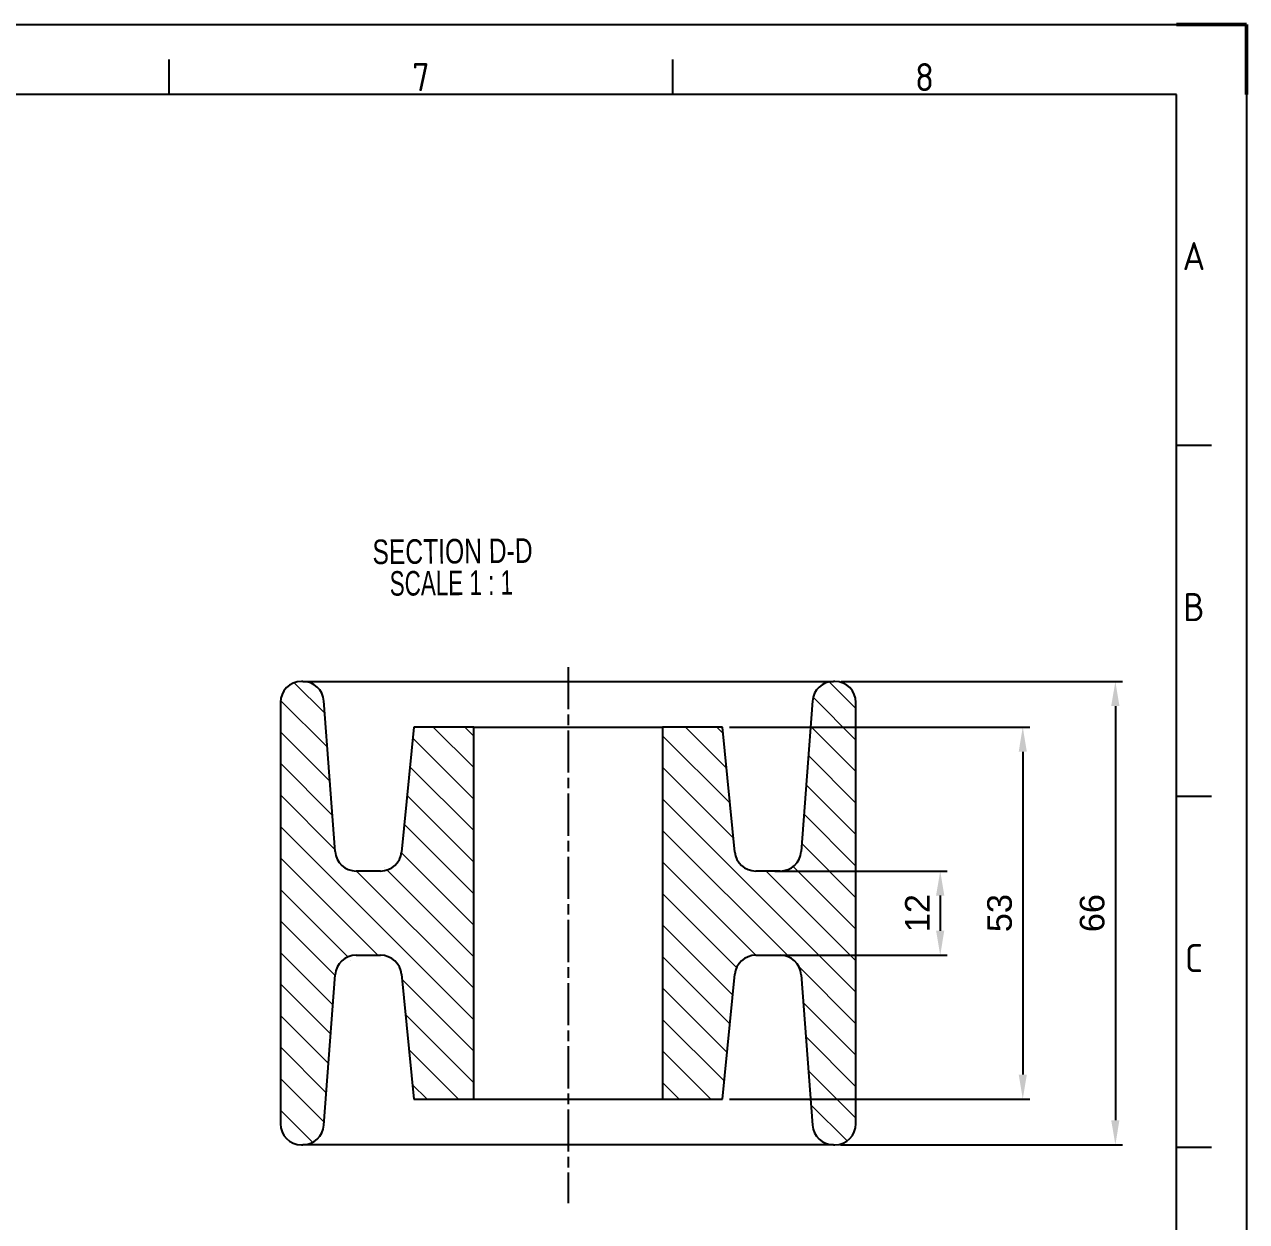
# Model space of a CAD drawing. Header units: millimetres. Extents: x 2729 to 3323, y 1345 to 1799.
# Drawn here: x 3149.1 to 3323.2, y 1628.1 to 1798.6 of the extents above; entities that cross this region are included whole.
import ezdxf
from ezdxf.enums import TextEntityAlignment as Align

# ---------------------------------------------------------------- set-up
doc = ezdxf.new("R2010")
doc.units = ezdxf.units.MM
doc.header["$LTSCALE"] = 0.5
doc.linetypes.add('AM_ISO08W050', pattern=[18, 12, -1.5, 3, -1.5])
for name, color, linetype, lineweight in [('AM_5', 3, 'Continuous', 25), ('AM_7', 4, 'AM_ISO08W050', 25), ('AM_BOR', 7, 'Continuous', 50)]:
    doc.layers.add(name, color=color, linetype=linetype, lineweight=lineweight)
doc.styles.add('ACISOTS', font='isocp.shx')
doc.styles.add('SLDTEXTSTYLE7', font='TXT', dxfattribs={"width": 0.75})
doc.styles.add('SLDTEXTSTYLE8', font='TXT', dxfattribs={"width": 0.681818})
doc.styles.get("Standard").update_dxf_attribs({"font": 'arial.ttf'})
doc.dimstyles.new('AM_ISO$0', dxfattribs={"dimtxt": 3.5, "dimasz": 3.5, "dimexe": 1, "dimexo": 1, "dimgap": 1.5, "dimtad": 1, "dimdsep": 46, "dimtxsty": 'Standard', "dimcen": 0, "dimclrd": 256, "dimclre": 256, "dimclrt": 2, "dimadec": 0, "dimazin": 2, "dimtp": 0.1, "dimtm": 0.1, "dimtfac": 0.71, "dimtdec": 3, "dimtmove": 0, "dimatfit": 3, "dimfxl": 1, "dimlwd": -1, "dimlwe": -1, "dimarcsym": 1})
pattern_1 = [(315, (2903.7242, 2159.2224), (2.245064, 2.245064), [])]

# ---------------------------------------------------------------- blocks, each defined once
blk = doc.blocks.new('ISO_A2')
for p, q in [((584, 410), (10, 410)), ((584, 10), (584, 410))]:
    blk.add_line(p, q)
at = {"layer": 'AM_BOR', "color": 1, "lineweight": 25}
for p, q in [((0, 420), (594, 420)), ((594, 420), (594, 0)), ((440.5, 410), (440.5, 415)), ((512.25, 410), (512.25, 415)), ((589, 360), (584, 360)), ((589, 310), (584, 310)), ((589, 260), (584, 260))]:
    blk.add_line(p, q, dxfattribs=at)
at = {"layer": 'AM_BOR'}
for p, q in [((594, 420), (584, 420)), ((594, 410), (594, 420))]:
    blk.add_line(p, q, dxfattribs=at)
at = {"layer": 'AM_BOR', "color": 1, "lineweight": 25, "style": 'ACISOTS'}
for s, p in [('7', (476.375, 412.5)), ('8', (548.125, 412.5)), ('A', (586.5, 387)), ('B', (586.5, 337)), ('C', (586.5, 287))]:
    blk.add_text(s, height=4, dxfattribs=at).set_placement(p, align=Align.MIDDLE)
blk = doc.blocks.new('SW_NOTE_8')
at = {"color": 0, "linetype": 'Continuous', "lineweight": 18, "char_height": 3.5, "attachment_point": 2}
for s, insert, style in [('SECTION D-D', (14.38, 4.51), 'SLDTEXTSTYLE7'), ('SCALE 1 : 1', (14.17, -0.01), 'SLDTEXTSTYLE8')]:
    blk.add_mtext(s, dxfattribs=dict(at, insert=insert, style=style))
blk = doc.blocks.new('*D65')
at = {"layer": 'AM_5', "linetype": 'ByBlock', "transparency": 16777216}
for p, q in [((3255.98, 1678), (3280.52, 1678)), ((3279.52, 1674.5), (3279.52, 1669.5)), ((3255.98, 1666), (3280.52, 1666))]:
    blk.add_line(p, q, dxfattribs=at)
at = {"layer": 'AM_5', "transparency": 16777216}
for points in [[(3278.93, 1674.5), (3280.1, 1674.5), (3279.52, 1678)], [(3278.93, 1669.5), (3280.1, 1669.5), (3279.52, 1666)]]:
    blk.add_solid(points, dxfattribs=at)
at = {"layer": 'Defpoints', "color": 0, "transparency": 16777216}
for p in [(3254.98, 1678), (3254.98, 1666), (3279.52, 1666)]:
    blk.add_point(p, dxfattribs=at)
at = {"layer": 'AM_5', "color": 2, "transparency": 16777216, "insert": (3276.26, 1672), "char_height": 3.5, "attachment_point": 5, "rotation": 90}
blk.add_mtext('12', dxfattribs=at)
blk = doc.blocks.new('*D66')
at = {"layer": 'AM_5', "linetype": 'ByBlock', "transparency": 16777216}
for p, q in [((3249.52, 1698.5), (3292.28, 1698.5)), ((3291.28, 1695), (3291.28, 1649)), ((3249.52, 1645.5), (3292.28, 1645.5))]:
    blk.add_line(p, q, dxfattribs=at)
at = {"layer": 'AM_5', "transparency": 16777216}
for points in [[(3290.7, 1695), (3291.86, 1695), (3291.28, 1698.5)], [(3290.7, 1649), (3291.86, 1649), (3291.28, 1645.5)]]:
    blk.add_solid(points, dxfattribs=at)
at = {"layer": 'Defpoints', "color": 0, "transparency": 16777216}
for p in [(3248.52, 1698.5), (3248.52, 1645.5), (3291.28, 1645.5)]:
    blk.add_point(p, dxfattribs=at)
at = {"layer": 'AM_5', "color": 2, "transparency": 16777216, "insert": (3287.99, 1672), "char_height": 3.5, "attachment_point": 5, "rotation": 90}
blk.add_mtext('53', dxfattribs=at)
blk = doc.blocks.new('*D67')
at = {"layer": 'AM_5', "linetype": 'ByBlock', "transparency": 16777216}
for p, q in [((3265.41, 1705), (3305.47, 1705)), ((3304.47, 1701.5), (3304.47, 1642.5)), ((3265.3, 1639), (3305.47, 1639))]:
    blk.add_line(p, q, dxfattribs=at)
at = {"layer": 'AM_5', "transparency": 16777216}
for points in [[(3303.88, 1701.5), (3305.05, 1701.5), (3304.47, 1705)], [(3303.88, 1642.5), (3305.05, 1642.5), (3304.47, 1639)]]:
    blk.add_solid(points, dxfattribs=at)
at = {"layer": 'Defpoints', "color": 0, "transparency": 16777216}
for p in [(3264.41, 1705), (3264.3, 1639), (3304.47, 1639)]:
    blk.add_point(p, dxfattribs=at)
at = {"layer": 'AM_5', "color": 2, "transparency": 16777216, "insert": (3301.18, 1672), "char_height": 3.5, "attachment_point": 5, "rotation": 90}
blk.add_mtext('66', dxfattribs=at)

msp = doc.modelspace()

# ---------------------------------------------------------------- hatches: boundary and pattern name
at = {"linetype": 'Continuous', "lineweight": 18}
h = msp.add_hatch(dxfattribs=at)
h.set_pattern_fill('ANSI31', angle=-90, style=0)
h.set_pattern_definition(pattern_1)
edge = h.paths.add_edge_path(flags=0)
edge.add_line((3202.781, 1663.287), (3204.516, 1645.496))
edge.add_line((3204.516, 1645.496), (3213.066, 1645.496))
edge.add_line((3213.066, 1645.496), (3213.066, 1698.496))
edge.add_line((3213.066, 1698.496), (3204.516, 1698.496))
edge.add_line((3204.516, 1698.496), (3202.781, 1680.705))
edge.add_arc((3199.795, 1680.996), 3, -90, -5.5722, ccw=False)
edge.add_line((3199.795, 1677.996), (3196.302, 1677.996))
edge.add_arc((3196.302, 1680.996), 3, 184.23639, 270, ccw=False)
edge.add_line((3193.311, 1680.774), (3191.722, 1702.218))
edge.add_arc((3188.73, 1701.996), 3, 4.23639, 90)
edge.add_line((3188.73, 1704.996), (3188.516, 1704.996))
edge.add_arc((3188.516, 1701.996), 3, 90, 180)
edge.add_line((3185.516, 1701.996), (3185.516, 1641.996))
edge.add_arc((3188.516, 1641.996), 3, 180, 270)
edge.add_line((3188.516, 1638.996), (3188.73, 1638.996))
edge.add_arc((3188.73, 1641.996), 3, -90, -4.23639)
edge.add_line((3191.722, 1641.774), (3193.311, 1663.218))
edge.add_arc((3196.302, 1662.996), 3, 90, 175.76361, ccw=False)
edge.add_line((3196.302, 1665.996), (3199.795, 1665.996))
edge.add_arc((3199.795, 1662.996), 3, 5.5722, 90, ccw=False)
h = msp.add_hatch(dxfattribs=at)
h.set_pattern_fill('ANSI31', angle=-90, style=0)
h.set_pattern_definition(pattern_1)
edge = h.paths.add_edge_path(flags=0)
edge.add_line((3239.966, 1698.496), (3239.966, 1645.496))
edge.add_line((3239.966, 1645.496), (3248.516, 1645.496))
edge.add_line((3248.516, 1645.496), (3250.252, 1663.287))
edge.add_arc((3253.238, 1662.996), 3, 90, 174.4278, ccw=False)
edge.add_line((3253.238, 1665.996), (3256.73, 1665.996))
edge.add_arc((3256.73, 1662.996), 3, 4.23639, 90, ccw=False)
edge.add_line((3259.722, 1663.218), (3261.311, 1641.774))
edge.add_arc((3264.302, 1641.996), 3, 184.23639, 270)
edge.add_line((3264.302, 1638.996), (3264.516, 1638.996))
edge.add_arc((3264.516, 1641.996), 3, -90, 0)
edge.add_line((3267.516, 1641.996), (3267.516, 1701.996))
edge.add_arc((3264.516, 1701.996), 3, 0, 90)
edge.add_line((3264.516, 1704.996), (3264.302, 1704.996))
edge.add_arc((3264.302, 1701.996), 3, 90, 175.76361)
edge.add_line((3261.311, 1702.218), (3259.722, 1680.774))
edge.add_arc((3256.73, 1680.996), 3, -90, -4.23639, ccw=False)
edge.add_line((3256.73, 1677.996), (3253.238, 1677.996))
edge.add_arc((3253.238, 1680.996), 3, 185.5722, 270, ccw=False)
edge.add_line((3250.252, 1680.705), (3248.516, 1698.496))
edge.add_line((3248.516, 1698.496), (3239.966, 1698.496))

# ---------------------------------------------------------------- linework, layer by layer
at = {"color": 7, "linetype": 'Continuous', "lineweight": 25}
for p, q in [((3188.73, 1704.996), (3188.516, 1704.996)), ((3188.73, 1704.996), (3264.302, 1704.996)), ((3264.516, 1704.996), (3264.302, 1704.996)), ((3185.516, 1701.996), (3185.516, 1641.996)), ((3193.311, 1680.774), (3191.722, 1702.218)), ((3261.311, 1702.218), (3259.722, 1680.774)), ((3267.516, 1641.996), (3267.516, 1701.996)), ((3204.516, 1698.496), (3202.781, 1680.705)), ((3213.066, 1698.496), (3204.516, 1698.496)), ((3213.066, 1645.496), (3213.066, 1698.496)), ((3213.066, 1698.496), (3239.966, 1698.496)), ((3248.516, 1698.496), (3239.966, 1698.496)), ((3239.966, 1698.496), (3239.966, 1645.496)), ((3250.252, 1680.705), (3248.516, 1698.496)), ((3199.795, 1677.996), (3196.302, 1677.996)), ((3256.73, 1677.996), (3253.238, 1677.996)), ((3196.302, 1665.996), (3199.795, 1665.996)), ((3253.238, 1665.996), (3256.73, 1665.996)), ((3191.722, 1641.774), (3193.311, 1663.218)), ((3202.781, 1663.287), (3204.516, 1645.496)), ((3248.516, 1645.496), (3250.252, 1663.287)), ((3259.722, 1663.218), (3261.311, 1641.774)), ((3204.516, 1645.496), (3213.066, 1645.496)), ((3213.066, 1645.496), (3239.966, 1645.496)), ((3239.966, 1645.496), (3248.516, 1645.496)), ((3188.516, 1638.996), (3188.73, 1638.996)), ((3264.302, 1638.996), (3188.73, 1638.996)), ((3264.302, 1638.996), (3264.516, 1638.996))]:
    msp.add_line(p, q, dxfattribs=at)
for centre, start, end in [((3188.516, 1701.996), 90, 180), ((3188.73, 1701.996), 4.23639, 90), ((3264.302, 1701.996), 90, 175.76361), ((3264.516, 1701.996), 0, 90), ((3196.302, 1680.996), 184.23639, 270), ((3199.795, 1680.996), 270, 354.4278), ((3253.238, 1680.996), 185.5722, 270), ((3256.73, 1680.996), 270, 355.76361), ((3196.302, 1662.996), 90, 175.76361), ((3199.795, 1662.996), 5.5722, 90), ((3253.238, 1662.996), 90, 174.4278), ((3256.73, 1662.996), 4.23639, 90), ((3188.516, 1641.996), 180, 270), ((3264.516, 1641.996), 270, 0), ((3188.73, 1641.996), 270, 355.76361), ((3264.302, 1641.996), 184.23639, 270)]:
    msp.add_arc(centre, 3, start, end, dxfattribs=at)
at = {"layer": 'AM_7'}
msp.add_line((3226.516, 1707.031), (3226.516, 1630.659), dxfattribs=at)

# ---------------------------------------------------------------- block references
at = {"lineweight": 0}
msp.add_blockref('ISO_A2', (2729.161, 1378.598), dxfattribs=at)
at = {"color": 7, "linetype": 'Continuous', "lineweight": 18, "rotation": 0.484057542068079}
msp.add_blockref('SW_NOTE_8', (3195.689, 1720.675), dxfattribs=at)

# ---------------------------------------------------------------- dimensions: what is measured, and where the dimension line sits
at = {"layer": 'AM_5'}
for base, p1, p2, picture, middle in [((3304.466, 1638.996), (3264.409, 1704.996), (3264.301, 1638.996), '*D67', (3301.179, 1671.996)), ((3291.28, 1645.496), (3248.516, 1698.496), (3248.516, 1645.496), '*D66', (3287.992, 1671.996)), ((3279.516, 1665.996), (3254.984, 1677.996), (3254.984, 1665.996), '*D65', (3276.259, 1671.996))]:
    dim = msp.add_linear_dim(base=base, p1=p1, p2=p2, angle=270, dimstyle='AM_ISO$0', override={"dimpost": ''}, dxfattribs=at)
    dim.commit()
    dim.dimension.update_dxf_attribs({"geometry": picture, "text_midpoint": middle})

doc.saveas('drawing.dxf')
